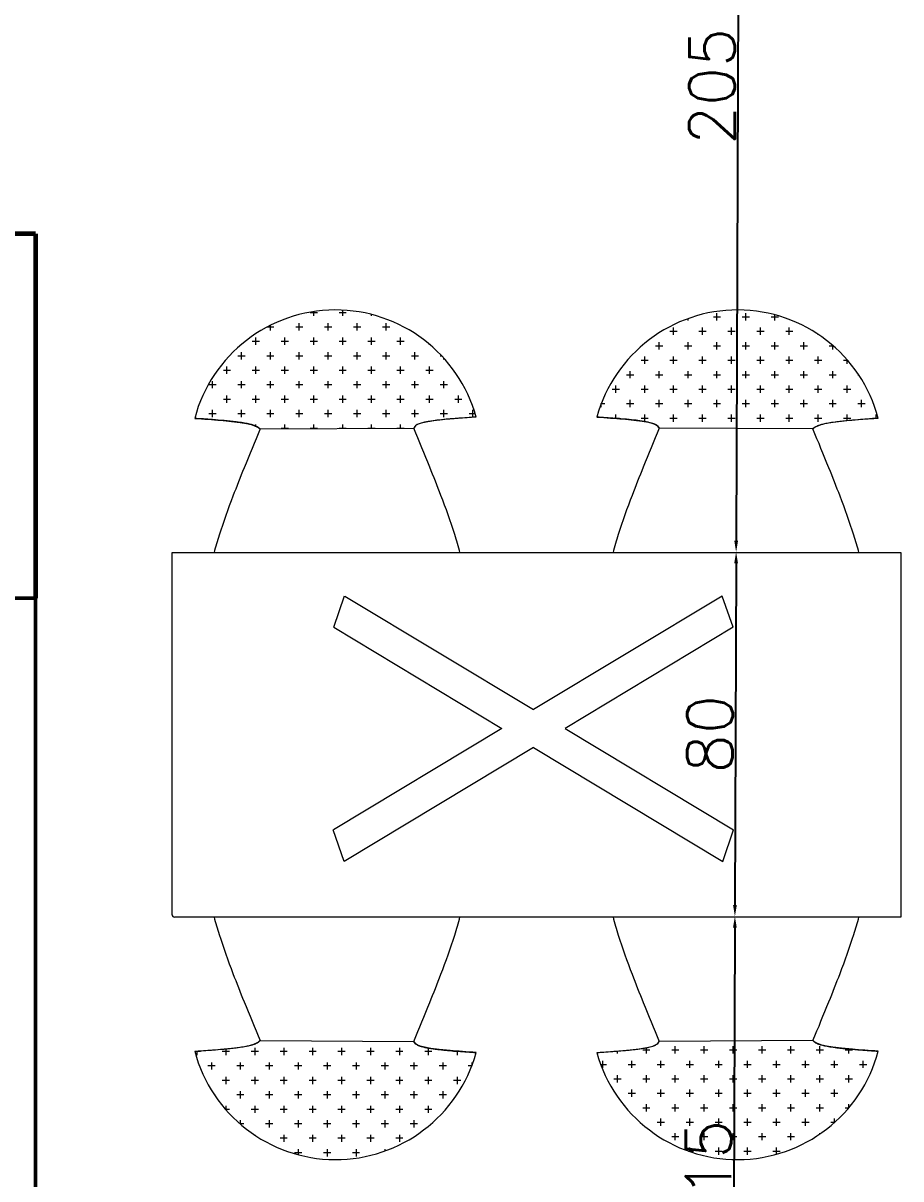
# Model space of a CAD drawing. Extents: x 3270 to 6851, y -140 to 2884.
# Drawn here: x 4570.7 to 4763.4, y 1005.2 to 1259 of the extents above; entities that cross this region are included whole.
import ezdxf

# ---------------------------------------------------------------- set-up
doc = ezdxf.new("R2010")
doc.units = 0
doc.header["$LTSCALE"] = 20
doc.linetypes.add('ACAD_ISO03W100', pattern=[30, 12, -18])
doc.layers.get('DEFPOINTS').update_dxf_attribs({"linetype": 'CONTINUOUS'})
for name, color, linetype, lineweight in [('DUVAR', 7, 'CONTINUOUS', 60), ('KOLON', 7, 'CONTINUOUS', 50), ('Ö-MOBİLYA', 31, 'CONTINUOUS', 18), ('ölçü', 102, 'CONTINUOUS', 15)]:
    doc.layers.add(name, color=color, linetype=linetype, lineweight=lineweight)
doc.styles.get("Standard").update_dxf_attribs({"font": 'txttw.shx'})
doc.dimstyles.new('YAZI', dxfattribs={"dimtxt": 10, "dimasz": 2.5, "dimexe": 1.25, "dimexo": 0.625, "dimtad": 1, "dimdec": 0, "dimtxsty": 'Standard', "dimcen": 2.5, "dimse1": 1, "dimse2": 1, "dimclrd": 256, "dimclrt": 256, "dimadec": 0, "dimazin": 0, "dimtfac": 1, "dimtdec": 0, "dimtmove": 0, "dimatfit": 3, "dimfxl": 1, "dimarcsym": 0})

# ---------------------------------------------------------------- blocks, each defined once
blk = doc.blocks.new('*D139')
at = {"layer": 'DEFPOINTS', "color": 0, "transparency": 16777216}
for p in [(4732.46, 1347.3), (4727.21, 1142.87), (4763.38, 1142.74)]:
    blk.add_point(p, dxfattribs=at)
at = {"layer": 'ölçü', "lineweight": -2, "transparency": 16777216}
blk.add_line((4727.89, 1344.82), (4727.22, 1145.37), dxfattribs=at)
at = {"layer": 'ölçü', "transparency": 16777216}
for points in [[(4727.47, 1344.82), (4728.31, 1344.81), (4727.9, 1347.32)], [(4726.8, 1145.37), (4727.64, 1145.36), (4727.21, 1142.87)]]:
    blk.add_solid(points, dxfattribs=at)
at = {"layer": 'ölçü', "transparency": 16777216, "insert": (4721.93, 1245.11), "char_height": 10, "attachment_point": 5, "rotation": 89.8076}
blk.add_mtext('205', dxfattribs=at)
blk = doc.blocks.new('*D140')
at = {"layer": 'DEFPOINTS', "color": 0, "transparency": 16777216}
for p in [(4763.38, 1142.74), (4726.94, 1062.87), (4763.38, 1062.74)]:
    blk.add_point(p, dxfattribs=at)
at = {"layer": 'ölçü', "lineweight": -2, "transparency": 16777216}
blk.add_line((4727.2, 1140.37), (4726.95, 1065.37), dxfattribs=at)
at = {"layer": 'ölçü', "transparency": 16777216}
for points in [[(4726.79, 1140.37), (4727.62, 1140.36), (4727.21, 1142.87)], [(4726.54, 1065.37), (4727.37, 1065.37), (4726.94, 1062.87)]]:
    blk.add_solid(points, dxfattribs=at)
at = {"layer": 'ölçü', "transparency": 16777216, "insert": (4721.45, 1102.89), "char_height": 10, "attachment_point": 5, "rotation": 89.8076}
blk.add_mtext('80', dxfattribs=at)
blk = doc.blocks.new('*D141')
at = {"layer": 'DEFPOINTS', "color": 0, "transparency": 16777216}
for p in [(4763.38, 1062.74), (4726.56, 947.87), (4763.38, 947.74)]:
    blk.add_point(p, dxfattribs=at)
at = {"layer": 'ölçü', "lineweight": -2, "transparency": 16777216}
blk.add_line((4726.94, 1060.37), (4726.57, 950.37), dxfattribs=at)
at = {"layer": 'ölçü', "transparency": 16777216}
for points in [[(4726.52, 1060.37), (4727.35, 1060.37), (4726.94, 1062.87)], [(4726.15, 950.37), (4726.98, 950.37), (4726.56, 947.87)]]:
    blk.add_solid(points, dxfattribs=at)
at = {"layer": 'ölçü', "transparency": 16777216, "insert": (4721.13, 1005.39), "char_height": 10, "attachment_point": 5, "rotation": 89.8076}
blk.add_mtext('115', dxfattribs=at)

msp = doc.modelspace()

# ---------------------------------------------------------------- linework, layer by layer
at = {"layer": 'DUVAR', "ltscale": 25}
for q in [(4553.38, 1212.74), (4573.38, 1132.74)]:
    msp.add_line((4573.38, 1212.74), q, dxfattribs=at)
at = {"layer": 'KOLON'}
msp.add_lwpolyline([(4543.38, 922.74), (4573.38, 922.74), (4573.38, 1132.74), (4543.38, 1132.74), (4543.38, 922.74)], dxfattribs=at)
at = {"layer": 'Ö-MOBİLYA'}
for p, q in [((4633.68, 1195.49), (4635.27, 1195.49)), ((4634.48, 1194.7), (4634.48, 1195.65)), ((4640.03, 1195.49), (4641.62, 1195.49)), ((4640.83, 1194.7), (4640.83, 1195.97)), ((4723.01, 1193.72), (4723.01, 1195.31)), ((4729.36, 1193.72), (4729.36, 1195.31)), ((4624.95, 1191.52), (4624.95, 1192.63)), ((4631.3, 1191.52), (4631.3, 1193.11)), ((4637.65, 1191.52), (4637.65, 1193.11)), ((4644, 1191.52), (4644, 1193.11)), ((4647.18, 1194.7), (4647.18, 1195.02)), ((4650.35, 1191.52), (4650.35, 1193.11)), ((4716.66, 1193.72), (4716.66, 1194.12)), ((4722.21, 1194.51), (4723.8, 1194.51)), ((4728.56, 1194.51), (4730.15, 1194.51)), ((4734.91, 1194.51), (4736.5, 1194.51)), ((4735.71, 1193.72), (4735.71, 1194.94)), ((4624.34, 1192.32), (4625.75, 1192.32)), ((4630.51, 1192.32), (4632.1, 1192.32)), ((4636.86, 1192.32), (4638.45, 1192.32)), ((4643.21, 1192.32), (4644.8, 1192.32)), ((4649.56, 1192.32), (4651.15, 1192.32)), ((4712.69, 1191.34), (4714.28, 1191.34)), ((4713.48, 1190.54), (4713.48, 1192.13)), ((4719.04, 1191.34), (4720.63, 1191.34)), ((4719.83, 1190.54), (4719.83, 1192.13)), ((4725.39, 1191.34), (4726.98, 1191.34)), ((4726.18, 1190.54), (4726.18, 1192.13)), ((4731.74, 1191.34), (4733.33, 1191.34)), ((4732.53, 1190.54), (4732.53, 1192.13)), ((4738.09, 1191.34), (4739.68, 1191.34)), ((4738.88, 1190.54), (4738.88, 1192.13)), ((4745.23, 1190.54), (4745.23, 1190.64)), ((4620.98, 1189.14), (4622.57, 1189.14)), ((4621.78, 1188.35), (4621.78, 1189.94)), ((4627.33, 1189.14), (4628.92, 1189.14)), ((4628.13, 1188.35), (4628.13, 1189.94)), ((4633.68, 1189.14), (4635.27, 1189.14)), ((4634.48, 1188.35), (4634.48, 1189.94)), ((4640.03, 1189.14), (4641.62, 1189.14)), ((4640.83, 1188.35), (4640.83, 1189.94)), ((4646.38, 1189.14), (4647.97, 1189.14)), ((4647.18, 1188.35), (4647.18, 1189.94)), ((4652.73, 1189.14), (4654.32, 1189.14)), ((4653.53, 1188.35), (4653.53, 1189.94)), ((4659.88, 1188.35), (4659.88, 1188.49)), ((4709.51, 1188.16), (4711.1, 1188.16)), ((4710.31, 1187.37), (4710.31, 1188.96)), ((4715.86, 1188.16), (4717.45, 1188.16)), ((4716.66, 1187.37), (4716.66, 1188.96)), ((4722.21, 1188.16), (4723.8, 1188.16)), ((4723.01, 1187.37), (4723.01, 1188.96)), ((4728.56, 1188.16), (4730.15, 1188.16)), ((4729.36, 1187.37), (4729.36, 1188.96)), ((4734.91, 1188.16), (4736.5, 1188.16)), ((4735.71, 1187.37), (4735.71, 1188.96)), ((4741.26, 1188.16), (4742.85, 1188.16)), ((4742.06, 1187.37), (4742.06, 1188.96)), ((4747.61, 1188.16), (4748.49, 1188.16)), ((4748.41, 1187.37), (4748.41, 1188.23)), ((4617.81, 1185.97), (4619.4, 1185.97)), ((4618.6, 1185.17), (4618.6, 1186.76)), ((4624.16, 1185.97), (4625.75, 1185.97)), ((4624.95, 1185.17), (4624.95, 1186.76)), ((4630.51, 1185.97), (4632.1, 1185.97)), ((4631.3, 1185.17), (4631.3, 1186.76)), ((4636.86, 1185.97), (4638.45, 1185.97)), ((4637.65, 1185.17), (4637.65, 1186.76)), ((4643.21, 1185.97), (4644.8, 1185.97)), ((4644, 1185.17), (4644, 1186.76)), ((4649.56, 1185.97), (4651.15, 1185.97)), ((4650.35, 1185.17), (4650.35, 1186.76)), ((4655.91, 1185.97), (4657.5, 1185.97)), ((4656.7, 1185.17), (4656.7, 1186.76)), ((4662.26, 1185.97), (4662.55, 1185.97)), ((4663.05, 1185.17), (4663.05, 1185.42)), ((4707.13, 1184.19), (4707.13, 1185.78)), ((4713.48, 1184.19), (4713.48, 1185.78)), ((4719.83, 1184.19), (4719.83, 1185.78)), ((4726.18, 1184.19), (4726.18, 1185.78)), ((4732.53, 1184.19), (4732.53, 1185.78)), ((4738.88, 1184.19), (4738.88, 1185.78)), ((4745.23, 1184.19), (4745.23, 1185.78)), ((4751.58, 1184.19), (4751.58, 1185.08)), ((4614.63, 1182.79), (4616.22, 1182.79)), ((4615.43, 1182), (4615.43, 1183.59)), ((4620.98, 1182.79), (4622.57, 1182.79)), ((4621.78, 1182), (4621.78, 1183.59)), ((4627.33, 1182.79), (4628.92, 1182.79)), ((4628.13, 1182), (4628.13, 1183.59)), ((4633.68, 1182.79), (4635.27, 1182.79)), ((4634.48, 1182), (4634.48, 1183.59)), ((4640.03, 1182.79), (4641.62, 1182.79)), ((4640.83, 1182), (4640.83, 1183.59)), ((4646.38, 1182.79), (4647.97, 1182.79)), ((4647.18, 1182), (4647.18, 1183.59)), ((4652.73, 1182.79), (4654.32, 1182.79)), ((4653.53, 1182), (4653.53, 1183.59)), ((4659.08, 1182.79), (4660.67, 1182.79)), ((4659.88, 1182), (4659.88, 1183.59)), ((4703.96, 1181.02), (4703.96, 1182.61)), ((4706.34, 1184.99), (4707.93, 1184.99)), ((4710.31, 1181.02), (4710.31, 1182.61)), ((4712.69, 1184.99), (4714.28, 1184.99)), ((4716.66, 1181.02), (4716.66, 1182.61)), ((4719.04, 1184.99), (4720.63, 1184.99)), ((4723.01, 1181.02), (4723.01, 1182.61)), ((4725.39, 1184.99), (4726.98, 1184.99)), ((4729.36, 1181.02), (4729.36, 1182.61)), ((4731.74, 1184.99), (4733.33, 1184.99)), ((4735.71, 1181.02), (4735.71, 1182.61)), ((4738.09, 1184.99), (4739.68, 1184.99)), ((4742.06, 1181.02), (4742.06, 1182.61)), ((4744.44, 1184.99), (4746.03, 1184.99)), ((4748.41, 1181.02), (4748.41, 1182.61)), ((4750.79, 1184.99), (4751.66, 1184.99)), ((4612.25, 1178.82), (4612.25, 1180.41)), ((4618.6, 1178.82), (4618.6, 1180.41)), ((4624.95, 1178.82), (4624.95, 1180.41)), ((4631.3, 1178.82), (4631.3, 1180.41)), ((4637.65, 1178.82), (4637.65, 1180.41)), ((4644, 1178.82), (4644, 1180.41)), ((4650.35, 1178.82), (4650.35, 1180.41)), ((4656.7, 1178.82), (4656.7, 1180.41)), ((4663.05, 1178.82), (4663.05, 1180.41)), ((4703.16, 1181.81), (4704.75, 1181.81)), ((4709.51, 1181.81), (4711.1, 1181.81)), ((4715.86, 1181.81), (4717.45, 1181.81)), ((4722.21, 1181.81), (4723.8, 1181.81)), ((4728.56, 1181.81), (4730.15, 1181.81)), ((4734.91, 1181.81), (4736.5, 1181.81)), ((4741.26, 1181.81), (4742.85, 1181.81)), ((4747.61, 1181.81), (4749.2, 1181.81)), ((4753.96, 1181.81), (4754.09, 1181.81)), ((4611.46, 1179.62), (4613.05, 1179.62)), ((4617.81, 1179.62), (4619.4, 1179.62)), ((4624.16, 1179.62), (4625.75, 1179.62)), ((4630.51, 1179.62), (4632.1, 1179.62)), ((4636.86, 1179.62), (4638.45, 1179.62)), ((4643.21, 1179.62), (4644.8, 1179.62)), ((4649.56, 1179.62), (4651.15, 1179.62)), ((4655.91, 1179.62), (4657.5, 1179.62)), ((4662.26, 1179.62), (4663.85, 1179.62)), ((4699.99, 1178.64), (4701.58, 1178.64)), ((4700.78, 1177.84), (4700.78, 1179.43)), ((4706.34, 1178.64), (4707.93, 1178.64)), ((4707.13, 1177.84), (4707.13, 1179.43)), ((4712.69, 1178.64), (4714.28, 1178.64)), ((4713.48, 1177.84), (4713.48, 1179.43)), ((4719.04, 1178.64), (4720.63, 1178.64)), ((4719.83, 1177.84), (4719.83, 1179.43)), ((4725.39, 1178.64), (4726.98, 1178.64)), ((4726.18, 1177.84), (4726.18, 1179.43)), ((4731.74, 1178.64), (4733.33, 1178.64)), ((4732.53, 1177.84), (4732.53, 1179.43)), ((4738.09, 1178.64), (4739.68, 1178.64)), ((4738.88, 1177.84), (4738.88, 1179.43)), ((4744.44, 1178.64), (4746.03, 1178.64)), ((4745.23, 1177.84), (4745.23, 1179.43)), ((4750.79, 1178.64), (4752.38, 1178.64)), ((4751.58, 1177.84), (4751.58, 1179.43)), ((4609.78, 1176.44), (4609.87, 1176.44)), ((4614.63, 1176.44), (4616.22, 1176.44)), ((4615.43, 1175.65), (4615.43, 1177.24)), ((4620.98, 1176.44), (4622.57, 1176.44)), ((4621.78, 1175.65), (4621.78, 1177.24)), ((4627.33, 1176.44), (4628.92, 1176.44)), ((4628.13, 1175.65), (4628.13, 1177.24)), ((4633.68, 1176.44), (4635.27, 1176.44)), ((4634.48, 1175.65), (4634.48, 1177.24)), ((4640.03, 1176.44), (4641.62, 1176.44)), ((4640.83, 1175.65), (4640.83, 1177.24)), ((4646.38, 1176.44), (4647.97, 1176.44)), ((4647.18, 1175.65), (4647.18, 1177.24)), ((4652.73, 1176.44), (4654.32, 1176.44)), ((4653.53, 1175.65), (4653.53, 1177.24)), ((4659.08, 1176.44), (4660.67, 1176.44)), ((4659.88, 1175.65), (4659.88, 1177.24)), ((4665.43, 1176.44), (4667.02, 1176.44)), ((4666.23, 1175.65), (4666.23, 1177.24)), ((4697.61, 1175.46), (4698.4, 1175.46)), ((4697.61, 1174.67), (4697.61, 1175.46)), ((4703.16, 1175.46), (4704.75, 1175.46)), ((4703.96, 1174.67), (4703.96, 1176.26)), ((4709.51, 1175.46), (4711.1, 1175.46)), ((4710.31, 1174.67), (4710.31, 1176.26)), ((4715.86, 1175.46), (4717.45, 1175.46)), ((4716.66, 1174.67), (4716.66, 1176.26)), ((4722.21, 1175.46), (4723.8, 1175.46)), ((4723.01, 1174.67), (4723.01, 1176.26)), ((4728.56, 1175.46), (4730.15, 1175.46)), ((4729.36, 1174.67), (4729.36, 1176.26)), ((4734.91, 1175.46), (4736.5, 1175.46)), ((4735.71, 1174.67), (4735.71, 1176.26)), ((4741.26, 1175.46), (4742.85, 1175.46)), ((4742.06, 1174.67), (4742.06, 1176.26)), ((4747.61, 1175.46), (4749.2, 1175.46)), ((4748.41, 1174.67), (4748.41, 1176.26)), ((4753.96, 1175.46), (4755.55, 1175.46)), ((4754.76, 1174.67), (4754.76, 1176.26)), ((4611.46, 1173.27), (4613.05, 1173.27)), ((4612.25, 1172.47), (4612.25, 1174.06)), ((4617.81, 1173.27), (4619.4, 1173.27)), ((4618.6, 1172.47), (4618.6, 1174.06)), ((4624.16, 1173.27), (4625.75, 1173.27)), ((4624.95, 1172.47), (4624.95, 1174.06)), ((4630.51, 1173.27), (4632.1, 1173.27)), ((4631.3, 1172.47), (4631.3, 1174.06)), ((4636.86, 1173.27), (4638.45, 1173.27)), ((4637.65, 1172.47), (4637.65, 1174.06)), ((4643.21, 1173.27), (4644.8, 1173.27)), ((4644, 1172.47), (4644, 1174.06)), ((4649.56, 1173.27), (4651.15, 1173.27)), ((4650.35, 1172.47), (4650.35, 1174.06)), ((4655.91, 1173.27), (4657.5, 1173.27)), ((4656.7, 1172.47), (4656.7, 1174.06)), ((4662.26, 1173.27), (4663.85, 1173.27)), ((4663.05, 1172.47), (4663.05, 1174.06)), ((4668.61, 1173.27), (4669.9, 1173.27)), ((4669.4, 1172.47), (4669.4, 1174.06)), ((4700.78, 1172.2), (4700.78, 1173.08)), ((4707.13, 1171.51), (4707.13, 1173.08)), ((4713.48, 1171.49), (4713.48, 1173.08)), ((4719.83, 1171.49), (4719.83, 1173.08)), ((4726.18, 1171.49), (4726.18, 1173.08)), ((4732.53, 1171.49), (4732.53, 1173.08)), ((4738.88, 1171.49), (4738.88, 1173.08)), ((4745.23, 1171.49), (4745.23, 1173.08)), ((4751.58, 1171.69), (4751.58, 1173.08)), ((4757.93, 1172.18), (4757.93, 1173.08)), ((4621.78, 1170.5), (4621.78, 1170.89)), ((4622.44, 1170.09), (4622.57, 1170.09)), ((4622.68, 1169.89, 33.61), (4656.45, 1170.05, 32.32)), ((4622.68, 1169.89), (4656.45, 1170.05)), ((4622.68, 1169.89), (4656.45, 1170.05)), ((4627.33, 1170.09), (4628.92, 1170.09)), ((4628.13, 1169.92), (4628.13, 1170.89)), ((4633.68, 1170.09), (4635.27, 1170.09)), ((4634.48, 1169.95), (4634.48, 1170.89)), ((4640.03, 1170.09), (4641.62, 1170.09)), ((4640.83, 1169.98), (4640.83, 1170.89)), ((4646.38, 1170.09), (4647.97, 1170.09)), ((4647.18, 1170.01), (4647.18, 1170.89)), ((4652.73, 1170.09), (4654.32, 1170.09)), ((4653.53, 1170.04), (4653.53, 1170.89)), ((4699.99, 1172.29), (4701.58, 1172.29)), ((4706.34, 1172.29), (4707.93, 1172.29)), ((4744.08, 1169.89, 33.61), (4710.31, 1170.05, 32.32)), ((4744.08, 1169.89), (4710.31, 1170.05)), ((4744.08, 1169.89), (4710.31, 1170.05)), ((4712.69, 1172.29), (4714.28, 1172.29)), ((4719.04, 1172.29), (4720.63, 1172.29)), ((4725.39, 1172.29), (4726.98, 1172.29)), ((4731.74, 1172.29), (4733.33, 1172.29)), ((4738.09, 1172.29), (4739.68, 1172.29)), ((4742.06, 1169.9), (4742.06, 1169.91)), ((4744.44, 1172.29), (4746.03, 1172.29)), ((4750.79, 1172.29), (4752.38, 1172.29)), ((4757.14, 1172.29), (4758.41, 1172.29)), ((4603.38, 1063.24), (4603.38, 1142.74)), ((4603.38, 1142.74), (4763.38, 1142.74)), ((4763.38, 1142.74), (4763.38, 1062.74)), ((4638.86, 1126.36), (4641.23, 1133.22)), ((4641.13, 1074.93), (4638.74, 1081.87)), ((4763.38, 1062.74), (4603.88, 1062.74)), ((4622.68, 1035.6, 33.61), (4656.45, 1035.44, 32.32)), ((4622.68, 1035.6), (4656.45, 1035.44)), ((4622.68, 1035.6), (4656.45, 1035.44)), ((4624.71, 1035.59), (4624.71, 1035.58)), ((4744.08, 1035.6, 33.61), (4710.31, 1035.44, 32.32)), ((4744.08, 1035.6), (4710.31, 1035.44)), ((4744.08, 1035.6), (4710.31, 1035.44)), ((4609.62, 1033.2), (4608.36, 1033.2)), ((4608.83, 1033.31), (4608.83, 1032.41)), ((4615.97, 1033.2), (4614.39, 1033.2)), ((4615.18, 1033.8), (4615.18, 1032.41)), ((4622.32, 1033.2), (4620.74, 1033.2)), ((4621.53, 1033.99), (4621.53, 1032.41)), ((4628.67, 1033.2), (4627.09, 1033.2)), ((4627.88, 1033.99), (4627.88, 1032.41)), ((4635.02, 1033.2), (4633.44, 1033.2)), ((4634.23, 1033.99), (4634.23, 1032.41)), ((4641.37, 1033.2), (4639.79, 1033.2)), ((4640.58, 1033.99), (4640.58, 1032.41)), ((4647.72, 1033.2), (4646.14, 1033.2)), ((4646.93, 1033.99), (4646.93, 1032.41)), ((4654.07, 1033.2), (4652.49, 1033.2)), ((4653.28, 1033.99), (4653.28, 1032.41)), ((4660.42, 1033.2), (4658.84, 1033.2)), ((4659.63, 1033.98), (4659.63, 1032.41)), ((4666.77, 1033.2), (4665.19, 1033.2)), ((4665.98, 1033.29), (4665.98, 1032.41)), ((4701.15, 1032.77), (4701.15, 1033.31)), ((4706.71, 1033.57), (4708.3, 1033.57)), ((4707.5, 1032.77), (4707.5, 1034.05)), ((4713.06, 1033.57), (4714.65, 1033.57)), ((4713.85, 1032.77), (4713.85, 1034.36)), ((4719.41, 1033.57), (4721, 1033.57)), ((4720.2, 1032.77), (4720.2, 1034.36)), ((4725.76, 1033.57), (4727.35, 1033.57)), ((4726.55, 1032.77), (4726.55, 1034.36)), ((4732.11, 1033.57), (4733.7, 1033.57)), ((4732.9, 1032.77), (4732.9, 1034.36)), ((4738.46, 1033.57), (4740.05, 1033.57)), ((4739.25, 1032.77), (4739.25, 1034.36)), ((4744.81, 1033.57), (4746.4, 1033.57)), ((4745.6, 1032.77), (4745.6, 1034.36)), ((4751.16, 1033.57), (4752.75, 1033.57)), ((4751.95, 1032.77), (4751.95, 1033.76)), ((4758.3, 1032.82), (4758.3, 1033.28)), ((4612.01, 1030.82), (4612.01, 1029.23)), ((4618.36, 1030.82), (4618.36, 1029.23)), ((4624.71, 1030.82), (4624.71, 1029.23)), ((4631.06, 1030.82), (4631.06, 1029.23)), ((4637.41, 1030.82), (4637.41, 1029.23)), ((4643.76, 1030.82), (4643.76, 1029.23)), ((4650.11, 1030.82), (4650.11, 1029.23)), ((4656.46, 1030.82), (4656.46, 1029.23)), ((4662.81, 1030.82), (4662.81, 1029.23)), ((4669.16, 1030.82), (4669.16, 1030.03)), ((4697.47, 1030.39), (4698.77, 1030.39)), ((4697.98, 1029.6), (4697.98, 1031.19)), ((4703.53, 1030.39), (4705.12, 1030.39)), ((4704.33, 1029.6), (4704.33, 1031.19)), ((4709.88, 1030.39), (4711.47, 1030.39)), ((4710.68, 1029.6), (4710.68, 1031.19)), ((4716.23, 1030.39), (4717.82, 1030.39)), ((4717.03, 1029.6), (4717.03, 1031.19)), ((4722.58, 1030.39), (4724.17, 1030.39)), ((4723.38, 1029.6), (4723.38, 1031.19)), ((4728.93, 1030.39), (4730.52, 1030.39)), ((4729.73, 1029.6), (4729.73, 1031.19)), ((4735.28, 1030.39), (4736.87, 1030.39)), ((4736.08, 1029.6), (4736.08, 1031.19)), ((4741.63, 1030.39), (4743.22, 1030.39)), ((4742.43, 1029.6), (4742.43, 1031.19)), ((4747.98, 1030.39), (4749.57, 1030.39)), ((4748.78, 1029.6), (4748.78, 1031.19)), ((4754.33, 1030.39), (4755.92, 1030.39)), ((4755.13, 1029.6), (4755.13, 1031.19)), ((4612.8, 1030.03), (4611.21, 1030.03)), ((4619.15, 1030.03), (4617.56, 1030.03)), ((4625.5, 1030.03), (4623.91, 1030.03)), ((4631.85, 1030.03), (4630.26, 1030.03)), ((4638.2, 1030.03), (4636.61, 1030.03)), ((4644.55, 1030.03), (4642.96, 1030.03)), ((4650.9, 1030.03), (4649.31, 1030.03)), ((4657.25, 1030.03), (4655.66, 1030.03)), ((4663.6, 1030.03), (4662.01, 1030.03)), ((4669.15, 1030.03), (4668.36, 1030.03)), ((4701.15, 1026.42), (4701.15, 1028.01)), ((4707.5, 1026.42), (4707.5, 1028.01)), ((4713.85, 1026.42), (4713.85, 1028.01)), ((4720.2, 1026.42), (4720.2, 1028.01)), ((4726.55, 1026.42), (4726.55, 1028.01)), ((4732.9, 1026.42), (4732.9, 1028.01)), ((4739.25, 1026.42), (4739.25, 1028.01)), ((4745.6, 1026.42), (4745.6, 1028.01)), ((4751.95, 1026.42), (4751.95, 1028.01)), ((4615.97, 1026.85), (4614.39, 1026.85)), ((4615.18, 1027.64), (4615.18, 1026.06)), ((4622.32, 1026.85), (4620.74, 1026.85)), ((4621.53, 1027.64), (4621.53, 1026.06)), ((4628.67, 1026.85), (4627.09, 1026.85)), ((4627.88, 1027.64), (4627.88, 1026.06)), ((4635.02, 1026.85), (4633.44, 1026.85)), ((4634.23, 1027.64), (4634.23, 1026.06)), ((4641.37, 1026.85), (4639.79, 1026.85)), ((4640.58, 1027.64), (4640.58, 1026.06)), ((4647.72, 1026.85), (4646.14, 1026.85)), ((4646.93, 1027.64), (4646.93, 1026.06)), ((4654.07, 1026.85), (4652.49, 1026.85)), ((4653.28, 1027.64), (4653.28, 1026.06)), ((4660.42, 1026.85), (4658.84, 1026.85)), ((4659.63, 1027.64), (4659.63, 1026.06)), ((4666.77, 1026.85), (4665.19, 1026.85)), ((4665.98, 1027.64), (4665.98, 1026.06)), ((4700.36, 1027.22), (4701.95, 1027.22)), ((4706.71, 1027.22), (4708.3, 1027.22)), ((4713.06, 1027.22), (4714.65, 1027.22)), ((4719.41, 1027.22), (4721, 1027.22)), ((4725.76, 1027.22), (4727.35, 1027.22)), ((4732.11, 1027.22), (4733.7, 1027.22)), ((4738.46, 1027.22), (4740.05, 1027.22)), ((4744.81, 1027.22), (4746.4, 1027.22)), ((4751.16, 1027.22), (4752.75, 1027.22)), ((4612.8, 1023.68), (4612.68, 1023.68)), ((4619.15, 1023.68), (4617.56, 1023.68)), ((4618.36, 1024.47), (4618.36, 1022.88)), ((4625.5, 1023.68), (4623.91, 1023.68)), ((4624.71, 1024.47), (4624.71, 1022.88)), ((4631.85, 1023.68), (4630.26, 1023.68)), ((4631.06, 1024.47), (4631.06, 1022.88)), ((4638.2, 1023.68), (4636.61, 1023.68)), ((4637.41, 1024.47), (4637.41, 1022.88)), ((4644.55, 1023.68), (4642.96, 1023.68)), ((4643.76, 1024.47), (4643.76, 1022.88)), ((4650.9, 1023.68), (4649.31, 1023.68)), ((4650.11, 1024.47), (4650.11, 1022.88)), ((4657.25, 1023.68), (4655.66, 1023.68)), ((4656.46, 1024.47), (4656.46, 1022.88)), ((4663.6, 1023.68), (4662.01, 1023.68)), ((4662.81, 1024.47), (4662.81, 1022.88)), ((4703.53, 1024.04), (4705.12, 1024.04)), ((4704.33, 1023.25), (4704.33, 1024.84)), ((4709.88, 1024.04), (4711.47, 1024.04)), ((4710.68, 1023.25), (4710.68, 1024.84)), ((4716.23, 1024.04), (4717.82, 1024.04)), ((4717.03, 1023.25), (4717.03, 1024.84)), ((4722.58, 1024.04), (4724.17, 1024.04)), ((4723.38, 1023.25), (4723.38, 1024.84)), ((4728.93, 1024.04), (4730.52, 1024.04)), ((4729.73, 1023.25), (4729.73, 1024.84)), ((4735.28, 1024.04), (4736.87, 1024.04)), ((4736.08, 1023.25), (4736.08, 1024.84)), ((4741.63, 1024.04), (4743.22, 1024.04)), ((4742.43, 1023.25), (4742.43, 1024.84)), ((4747.98, 1024.04), (4749.57, 1024.04)), ((4748.78, 1023.25), (4748.78, 1024.84)), ((4615.97, 1020.5), (4615.1, 1020.5)), ((4615.18, 1021.29), (4615.18, 1020.41)), ((4622.32, 1020.5), (4620.74, 1020.5)), ((4621.53, 1021.29), (4621.53, 1019.71)), ((4628.67, 1020.5), (4627.09, 1020.5)), ((4627.88, 1021.29), (4627.88, 1019.71)), ((4635.02, 1020.5), (4633.44, 1020.5)), ((4634.23, 1021.29), (4634.23, 1019.71)), ((4641.37, 1020.5), (4639.79, 1020.5)), ((4640.58, 1021.29), (4640.58, 1019.71)), ((4647.72, 1020.5), (4646.14, 1020.5)), ((4646.93, 1021.29), (4646.93, 1019.71)), ((4654.07, 1020.5), (4652.49, 1020.5)), ((4653.28, 1021.29), (4653.28, 1019.71)), ((4660.42, 1020.5), (4658.84, 1020.5)), ((4659.63, 1021.29), (4659.63, 1019.71)), ((4706.71, 1020.87), (4708.3, 1020.87)), ((4707.5, 1020.07), (4707.5, 1021.66)), ((4713.06, 1020.87), (4714.65, 1020.87)), ((4713.85, 1020.07), (4713.85, 1021.66)), ((4719.41, 1020.87), (4721, 1020.87)), ((4720.2, 1020.07), (4720.2, 1021.66)), ((4725.76, 1020.87), (4727.35, 1020.87)), ((4726.55, 1020.07), (4726.55, 1021.66)), ((4732.11, 1020.87), (4733.7, 1020.87)), ((4732.9, 1020.07), (4732.9, 1021.66)), ((4738.46, 1020.87), (4740.05, 1020.87)), ((4739.25, 1020.07), (4739.25, 1021.66)), ((4744.81, 1020.87), (4746.4, 1020.87)), ((4745.6, 1020.07), (4745.6, 1021.66)), ((4751.16, 1020.87), (4751.97, 1020.87)), ((4751.95, 1020.84), (4751.95, 1021.66)), ((4618.36, 1018.12), (4618.36, 1017.26)), ((4624.71, 1018.12), (4624.71, 1016.53)), ((4631.06, 1018.12), (4631.06, 1016.53)), ((4637.41, 1018.12), (4637.41, 1016.53)), ((4643.76, 1018.12), (4643.76, 1016.53)), ((4650.11, 1018.12), (4650.11, 1016.53)), ((4656.46, 1018.12), (4656.46, 1016.53)), ((4709.88, 1017.69), (4711.47, 1017.69)), ((4710.68, 1016.9), (4710.68, 1018.49)), ((4716.23, 1017.69), (4717.82, 1017.69)), ((4717.03, 1016.9), (4717.03, 1018.49)), ((4722.58, 1017.69), (4724.17, 1017.69)), ((4723.38, 1016.9), (4723.38, 1018.49)), ((4728.93, 1017.69), (4730.52, 1017.69)), ((4729.73, 1016.9), (4729.73, 1018.49)), ((4735.28, 1017.69), (4736.87, 1017.69)), ((4736.08, 1016.9), (4736.08, 1018.49)), ((4741.63, 1017.69), (4743.22, 1017.69)), ((4742.43, 1016.9), (4742.43, 1018.49)), ((4747.98, 1017.69), (4748.9, 1017.69)), ((4748.78, 1017.58), (4748.78, 1018.49)), ((4619.15, 1017.33), (4618.28, 1017.33)), ((4625.5, 1017.33), (4623.91, 1017.33)), ((4631.85, 1017.33), (4630.26, 1017.33)), ((4638.2, 1017.33), (4636.61, 1017.33)), ((4644.55, 1017.33), (4642.96, 1017.33)), ((4650.9, 1017.33), (4649.31, 1017.33)), ((4657.25, 1017.33), (4655.66, 1017.33)), ((4713.85, 1013.72), (4713.85, 1015.31)), ((4720.2, 1013.72), (4720.2, 1015.31)), ((4726.55, 1013.72), (4726.55, 1015.31)), ((4732.9, 1013.72), (4732.9, 1015.31)), ((4739.25, 1013.72), (4739.25, 1015.31)), ((4745.6, 1015.09), (4745.6, 1015.31)), ((4621.53, 1014.94), (4621.53, 1014.84)), ((4628.67, 1014.15), (4627.09, 1014.15)), ((4627.88, 1014.94), (4627.88, 1013.36)), ((4635.02, 1014.15), (4633.44, 1014.15)), ((4634.23, 1014.94), (4634.23, 1013.36)), ((4641.37, 1014.15), (4639.79, 1014.15)), ((4640.58, 1014.94), (4640.58, 1013.36)), ((4647.72, 1014.15), (4646.14, 1014.15)), ((4646.93, 1014.94), (4646.93, 1013.36)), ((4654.07, 1014.15), (4652.49, 1014.15)), ((4653.28, 1014.94), (4653.28, 1013.36)), ((4713.06, 1014.52), (4714.65, 1014.52)), ((4719.41, 1014.52), (4721, 1014.52)), ((4725.76, 1014.52), (4727.35, 1014.52)), ((4732.11, 1014.52), (4733.7, 1014.52)), ((4738.46, 1014.52), (4740.05, 1014.52)), ((4631.85, 1010.98), (4630.26, 1010.98)), ((4631.06, 1011.77), (4631.06, 1010.55)), ((4638.2, 1010.98), (4636.61, 1010.98)), ((4637.41, 1011.77), (4637.41, 1010.18)), ((4644.55, 1010.98), (4642.96, 1010.98)), ((4643.76, 1011.77), (4643.76, 1010.18)), ((4650.11, 1011.77), (4650.11, 1011.37)), ((4716.73, 1011.34), (4717.82, 1011.34)), ((4717.03, 1011.24), (4717.03, 1012.14)), ((4722.58, 1011.34), (4724.17, 1011.34)), ((4723.38, 1010.55), (4723.38, 1012.14)), ((4728.93, 1011.34), (4730.52, 1011.34)), ((4729.73, 1010.55), (4729.73, 1012.14)), ((4735.28, 1011.34), (4736.87, 1011.34)), ((4736.08, 1010.65), (4736.08, 1012.14))]:
    msp.add_line(p, q, dxfattribs=at)
at = {"layer": 'Ö-MOBİLYA', "linetype": 'ACAD_ISO03W100', "ltscale": 0.3}
for p, q in [((4641.28, 1133.2), (4682.72, 1108.28)), ((4724.16, 1133.2), (4682.72, 1108.28)), ((4726.53, 1126.35), (4724.16, 1133.2)), ((4638.86, 1126.36), (4675.79, 1104.11)), ((4726.58, 1126.36), (4689.64, 1104.11)), ((4675.79, 1104.11), (4638.79, 1081.86)), ((4689.64, 1104.11), (4726.65, 1081.86)), ((4682.72, 1099.94), (4641.17, 1074.91)), ((4682.72, 1099.94), (4724.26, 1074.91)), ((4724.26, 1074.91), (4726.65, 1081.86))]:
    msp.add_line(p, q, dxfattribs=at)
at = {"layer": 'Ö-MOBİLYA'}
for centre, radius, start, end in [((4639.27, 1164.01, 97.96), 32, 15.3906, 165.135), ((4639.27, 1164.01), 32, 15.3906, 165.135), ((4639.27, 1164.01), 32, 15.3906, 165.135), ((4727.49, 1164.01, 97.96), 32, 14.865, 164.6094), ((4727.49, 1164.01), 32, 14.865, 164.6094), ((4727.49, 1164.01), 32, 14.865, 164.6094), ((4710.04, 584.97), 588.88, 93.88596, 94.27266), ((4710.04, 584.97), 588.88, 93.88596, 94.27266), ((4656.73, 584.97), 588.88, 85.72734, 86.11404), ((4656.73, 584.97), 588.88, 85.72734, 86.11404), ((4563.5, 517.68), 656.07, 85.74038, 86.08139), ((4563.5, 517.68), 656.07, 85.74038, 86.08139), ((4599.35, 999.91), 172.51, 84.8637, 85.7169), ((4599.35, 999.91), 172.51, 84.8637, 85.7169), ((4607.67, 1092.23), 79.81, 82.9474, 84.8802), ((4607.67, 1092.23), 79.81, 82.9474, 84.8802), ((4612.21, 1129.26), 42.51, 80.8242, 82.8884), ((4612.21, 1129.26), 42.51, 80.8242, 82.8884), ((4615.29, 1148.47), 23.05, 77.8437, 80.778), ((4615.29, 1148.47), 23.05, 77.8437, 80.778), ((5633.63, 750.43), 1094.51, 157.46532, 157.94895), ((4617.57, 1159.15), 12.13, 73.5599, 77.7703), ((4617.57, 1159.15), 12.13, 73.5599, 77.7703), ((4619.17, 1164.6), 6.45, 67.5266, 73.4336), ((4619.17, 1164.6), 6.45, 67.5266, 73.4336), ((4620.37, 1167.46), 3.35, 50.407, 67.8347), ((4620.16, 1167.03), 3.83, 59.8018, 67.3025), ((4620.41, 1167.51), 3.29, 50.3148, 59.3617), ((4618.79, 1165.46), 5.9, 48.6556, 50.9029), ((4619.3, 1166.07), 5.11, 48.4812, 51.0773), ((4658.69, 1168.97), 2.48, 147.9512, 154.3213), ((4658.39, 1169.13), 2.14, 149.7805, 154.6585), ((3645.51, 750.59), 1094.51, 22.05105, 22.53468), ((4657.75, 1169.55), 1.38, 123.727, 151.1261), ((4657.73, 1169.57), 1.35, 123.4988, 147.5026), ((4658.27, 1168.8), 2.29, 116.3427, 124.2346), ((4658.27, 1168.8), 2.29, 116.3427, 124.2346), ((4658.94, 1167.46), 3.79, 110.3387, 116.3745), ((4658.94, 1167.46), 3.79, 110.3387, 116.3745), ((4659.87, 1164.96), 6.46, 105.9179, 110.3887), ((4659.87, 1164.96), 6.46, 105.9179, 110.3887), ((4661.1, 1160.66), 10.93, 102.6582, 105.9608), ((4661.1, 1160.66), 10.93, 102.6582, 105.9608), ((4663.29, 1150.65), 21.17, 99.1926, 102.5063), ((4662.67, 1153.74), 18.03, 100.2238, 102.6895), ((4664.6, 1143.09), 28.85, 98.3755, 100.2455), ((4666.54, 1130.39), 41.7, 96.9201, 99.1455), ((4667.38, 1124.12), 48.02, 96.2601, 98.3669), ((4670.73, 1095.51), 76.83, 95.3376, 96.8886), ((4671.8, 1085.12), 87.27, 94.8725, 96.348), ((4677.5, 1021.38), 151.27, 94.2984, 95.2791), ((4678.95, 1002.81), 169.89, 94.3175, 94.9186), ((4687.81, 1002.81), 169.89, 85.0814, 85.6825), ((4689.26, 1021.38), 151.27, 84.7209, 85.7016), ((4694.97, 1085.12), 87.27, 83.652, 85.1275), ((4696.03, 1095.51), 76.83, 83.1114, 84.6624), ((4699.38, 1124.12), 48.02, 81.6331, 83.7399), ((4700.23, 1130.39), 41.7, 80.8545, 83.0799), ((4702.16, 1143.09), 28.85, 79.7545, 81.6245), ((5721.25, 750.59), 1094.51, 157.46532, 157.94895), ((4703.47, 1150.65), 21.17, 77.4937, 80.8074), ((4704.1, 1153.74), 18.03, 77.3105, 79.7762), ((4705.66, 1160.66), 10.93, 74.0392, 77.3418), ((4705.66, 1160.66), 10.93, 74.0392, 77.3418), ((4706.89, 1164.96), 6.46, 69.6113, 74.0821), ((4706.89, 1164.96), 6.46, 69.6113, 74.0821), ((4707.83, 1167.46), 3.79, 63.6255, 69.6613), ((4707.83, 1167.46), 3.79, 63.6255, 69.6613), ((4708.49, 1168.8), 2.29, 55.7654, 63.6573), ((4708.49, 1168.8), 2.29, 55.7654, 63.6573), ((4709.04, 1169.57), 1.35, 32.4974, 56.5012), ((4709.02, 1169.55), 1.38, 28.8739, 56.273), ((4708.07, 1168.97), 2.48, 25.6787, 32.0488), ((4708.38, 1169.13), 2.14, 25.3415, 30.2195), ((4747.98, 1165.46), 5.9, 129.0971, 131.3444), ((4747.47, 1166.07), 5.11, 128.9227, 131.5188), ((3733.14, 750.43), 1094.51, 22.05105, 22.53468), ((4746.39, 1167.46), 3.35, 112.1653, 129.593), ((4746.36, 1167.51), 3.29, 120.6383, 129.6852), ((4746.61, 1167.03), 3.83, 112.6975, 120.1982), ((4747.59, 1164.6), 6.45, 106.5664, 112.4734), ((4747.59, 1164.6), 6.45, 106.5664, 112.4734), ((4749.19, 1159.15), 12.13, 102.2297, 106.4401), ((4749.19, 1159.15), 12.13, 102.2297, 106.4401), ((4751.47, 1148.47), 23.05, 99.222, 102.1563), ((4751.47, 1148.47), 23.05, 99.222, 102.1563), ((4754.56, 1129.26), 42.51, 97.1116, 99.1758), ((4754.56, 1129.26), 42.51, 97.1116, 99.1758), ((4759.09, 1092.23), 79.81, 95.1198, 97.0526), ((4759.09, 1092.23), 79.81, 95.1198, 97.0526), ((4767.42, 999.91), 172.51, 94.2831, 95.1363), ((4767.42, 999.91), 172.51, 94.2831, 95.1363), ((4803.26, 517.68), 656.07, 93.91861, 94.25962), ((4803.26, 517.68), 656.07, 93.91861, 94.25962), ((4959.73, 1023.72), 367.31, 157.9951, 159.0338), ((4319.4, 1023.87), 367.31, 20.9662, 22.0049), ((5047.36, 1023.87), 367.31, 157.9951, 159.0338), ((4407.03, 1023.72), 367.31, 20.9662, 22.0049), ((4762.64, 1098.75), 156.42, 158.8654, 162.2021), ((4516.5, 1098.91), 156.42, 17.7979, 21.1346), ((4850.27, 1098.91), 156.42, 158.8654, 162.2021), ((4604.13, 1098.75), 156.42, 17.7979, 21.1346), ((4682.54, 1124.5), 72.29, 162.2345, 165.3844), ((4596.59, 1124.66), 72.29, 14.4861, 17.7655), ((4770.17, 1124.66), 72.29, 162.2345, 165.5139), ((4684.22, 1124.5), 72.29, 14.6156, 17.7655), ((4603.88, 1063.24), 0.5, 180, 270), ((4682.54, 1080.98), 72.29, 194.6156, 197.7655), ((4596.59, 1080.83), 72.29, 342.2345, 345.5139), ((4770.17, 1080.83), 72.29, 194.4861, 197.7655), ((4684.22, 1080.98), 72.29, 342.2345, 345.3844), ((4762.64, 1106.74), 156.42, 197.7979, 201.1346), ((4516.5, 1106.58), 156.42, 338.8654, 342.2021), ((4850.27, 1106.58), 156.42, 197.7979, 201.1346), ((4604.13, 1106.74), 156.42, 338.8654, 342.2021), ((4959.73, 1181.77), 367.31, 200.9662, 202.0049), ((4319.4, 1181.61), 367.31, 337.9951, 339.0338), ((5047.36, 1181.61), 367.31, 200.9662, 202.0049), ((4407.03, 1181.77), 367.31, 337.9951, 339.0338), ((5633.63, 1455.06), 1094.51, 202.05105, 202.53468), ((3645.51, 1454.9), 1094.51, 337.46532, 337.94895), ((5721.25, 1454.9), 1094.51, 202.05105, 202.53468), ((3733.14, 1455.06), 1094.51, 337.46532, 337.94895), ((4620.37, 1038.03), 3.35, 292.1653, 309.593), ((4620.41, 1037.98), 3.29, 300.6383, 309.6852), ((4618.79, 1040.03), 5.9, 309.0971, 311.3444), ((4619.3, 1039.42), 5.11, 308.9227, 311.5188), ((4658.69, 1036.51), 2.48, 205.6787, 212.0488), ((4658.39, 1036.35), 2.14, 205.3415, 210.2195), ((4708.07, 1036.51), 2.48, 327.9512, 334.3213), ((4708.38, 1036.35), 2.14, 329.7805, 334.6585), ((4747.98, 1040.03), 5.9, 228.6556, 230.9029), ((4747.47, 1039.42), 5.11, 228.4812, 231.0773), ((4746.39, 1038.03), 3.35, 230.407, 247.8347), ((4746.36, 1037.98), 3.29, 230.3148, 239.3617), ((4563.5, 1687.81), 656.07, 273.91861, 274.25962), ((4563.5, 1687.81), 656.07, 273.91861, 274.25962), ((4639.27, 1041.48, 97.96), 32, 194.865, 344.6094), ((4639.27, 1041.48), 32, 194.865, 344.6094), ((4639.27, 1041.48), 32, 194.865, 344.6094), ((4599.35, 1205.57), 172.51, 274.2831, 275.1363), ((4599.35, 1205.57), 172.51, 274.2831, 275.1363), ((4607.67, 1113.25), 79.81, 275.1198, 277.0526), ((4607.67, 1113.25), 79.81, 275.1198, 277.0526), ((4612.21, 1076.23), 42.51, 277.1116, 279.1758), ((4612.21, 1076.23), 42.51, 277.1116, 279.1758), ((4615.29, 1057.02), 23.05, 279.222, 282.1563), ((4615.29, 1057.02), 23.05, 279.222, 282.1563), ((4617.57, 1046.34), 12.13, 282.2297, 286.4401), ((4617.57, 1046.34), 12.13, 282.2297, 286.4401), ((4619.17, 1040.88), 6.45, 286.5664, 292.4734), ((4619.17, 1040.88), 6.45, 286.5664, 292.4734), ((4620.16, 1038.46), 3.83, 292.6975, 300.1982), ((4657.75, 1035.94), 1.38, 208.8739, 236.273), ((4657.73, 1035.92), 1.35, 212.4974, 236.5012), ((4658.27, 1036.69), 2.29, 235.7654, 243.6573), ((4658.27, 1036.69), 2.29, 235.7654, 243.6573), ((4658.94, 1038.03), 3.79, 243.6255, 249.6613), ((4658.94, 1038.03), 3.79, 243.6255, 249.6613), ((4659.87, 1040.53), 6.46, 249.6113, 254.0821), ((4659.87, 1040.53), 6.46, 249.6113, 254.0821), ((4661.1, 1044.83), 10.93, 254.0392, 257.3418), ((4661.1, 1044.83), 10.93, 254.0392, 257.3418), ((4662.67, 1051.75), 18.03, 257.3105, 259.7762), ((4663.29, 1054.84), 21.17, 257.4937, 260.8074), ((4664.6, 1062.4), 28.85, 259.7545, 261.6245), ((4666.54, 1075.1), 41.7, 260.8545, 263.0799), ((4667.38, 1081.37), 48.02, 261.6331, 263.7399), ((4670.73, 1109.98), 76.83, 263.1114, 264.6624), ((4671.8, 1120.37), 87.27, 263.652, 265.1275), ((4677.5, 1184.11), 151.27, 264.7209, 265.7016), ((4678.95, 1202.68), 169.89, 265.0814, 265.6825), ((4710.04, 1620.51), 588.88, 265.72734, 266.11404), ((4710.04, 1620.51), 588.88, 265.72734, 266.11404), ((4727.49, 1041.48, 97.96), 32, 195.3906, 345.135), ((4727.49, 1041.48), 32, 195.3906, 345.135), ((4656.73, 1620.51), 588.88, 273.88596, 274.27266), ((4656.73, 1620.51), 588.88, 273.88596, 274.27266), ((4727.49, 1041.48), 32, 195.3906, 345.135), ((4689.26, 1184.11), 151.27, 274.2984, 275.2791), ((4687.81, 1202.68), 169.89, 274.3175, 274.9186), ((4694.97, 1120.37), 87.27, 274.8725, 276.348), ((4696.03, 1109.98), 76.83, 275.3376, 276.8886), ((4699.38, 1081.37), 48.02, 276.2601, 278.3669), ((4700.23, 1075.1), 41.7, 276.9201, 279.1455), ((4702.16, 1062.4), 28.85, 278.3755, 280.2455), ((4703.47, 1054.84), 21.17, 279.1926, 282.5063), ((4704.1, 1051.75), 18.03, 280.2238, 282.6895), ((4705.66, 1044.83), 10.93, 282.6582, 285.9608), ((4705.66, 1044.83), 10.93, 282.6582, 285.9608), ((4706.89, 1040.53), 6.46, 285.9179, 290.3887), ((4706.89, 1040.53), 6.46, 285.9179, 290.3887), ((4707.83, 1038.03), 3.79, 290.3387, 296.3745), ((4707.83, 1038.03), 3.79, 290.3387, 296.3745), ((4708.49, 1036.69), 2.29, 296.3427, 304.2346), ((4708.49, 1036.69), 2.29, 296.3427, 304.2346), ((4709.02, 1035.94), 1.38, 303.727, 331.1261), ((4709.04, 1035.92), 1.35, 303.4988, 327.5026), ((4746.61, 1038.46), 3.83, 239.8018, 247.3025), ((4747.59, 1040.88), 6.45, 247.5266, 253.4336), ((4747.59, 1040.88), 6.45, 247.5266, 253.4336), ((4749.19, 1046.34), 12.13, 253.5599, 257.7703), ((4749.19, 1046.34), 12.13, 253.5599, 257.7703), ((4751.47, 1057.02), 23.05, 257.8437, 260.778), ((4751.47, 1057.02), 23.05, 257.8437, 260.778), ((4754.56, 1076.23), 42.51, 260.8242, 262.8884), ((4754.56, 1076.23), 42.51, 260.8242, 262.8884), ((4759.09, 1113.25), 79.81, 262.9474, 264.8802), ((4759.09, 1113.25), 79.81, 262.9474, 264.8802), ((4767.42, 1205.57), 172.51, 264.8637, 265.7169), ((4767.42, 1205.57), 172.51, 264.8637, 265.7169), ((4803.26, 1687.81), 656.07, 265.74038, 266.08139), ((4803.26, 1687.81), 656.07, 265.74038, 266.08139)]:
    msp.add_arc(centre, radius, start, end, dxfattribs=at)
for points in [[(4670.13, 1172.5, 97.96), (4664.43, 1172.08, 86.77), (4656.45, 1170.05, 32.32)], [(4696.64, 1172.5, 97.96), (4702.33, 1172.08, 86.77), (4710.31, 1170.05, 32.32)], [(4608.34, 1172.22, 97.96), (4614.03, 1171.79, 86.77), (4622.68, 1169.89, 33.61)], [(4758.43, 1172.22, 97.96), (4752.73, 1171.79, 86.77), (4744.08, 1169.89, 33.61)], [(4608.34, 1033.27, 97.96), (4614.03, 1033.69, 86.77), (4622.68, 1035.6, 33.61)], [(4670.13, 1032.99, 97.96), (4664.43, 1033.41, 86.77), (4656.45, 1035.44, 32.32)], [(4696.64, 1032.99, 97.96), (4702.33, 1033.41, 86.77), (4710.31, 1035.44, 32.32)], [(4758.43, 1033.27, 97.96), (4752.73, 1033.69, 86.77), (4744.08, 1035.6, 33.61)]]:
    msp.add_spline(points, degree=3, dxfattribs=at)

# ---------------------------------------------------------------- dimensions: what is measured, and where the dimension line sits
at = {"layer": 'ölçü'}
dim = msp.add_linear_dim(base=(4727.21, 1142.87), p1=(4732.46, 1347.3), p2=(4763.38, 1142.74), angle=89.8076, text='205', dimstyle='YAZI', dxfattribs=at)
dim.commit()
dim.dimension.update_dxf_attribs({"geometry": '*D139', "text_midpoint": (4721.93, 1245.11)})
for base, p1, p2, picture, middle in [((4726.94, 1062.87), (4763.38, 1142.74), (4763.38, 1062.74), '*D140', (4721.45, 1102.89)), ((4726.56, 947.87), (4763.38, 1062.74), (4763.38, 947.74), '*D141', (4721.13, 1005.39))]:
    dim = msp.add_linear_dim(base=base, p1=p1, p2=p2, angle=89.8076, dimstyle='YAZI', dxfattribs=at)
    dim.commit()
    dim.dimension.update_dxf_attribs({"geometry": picture, "text_midpoint": middle})

doc.saveas('drawing.dxf')
